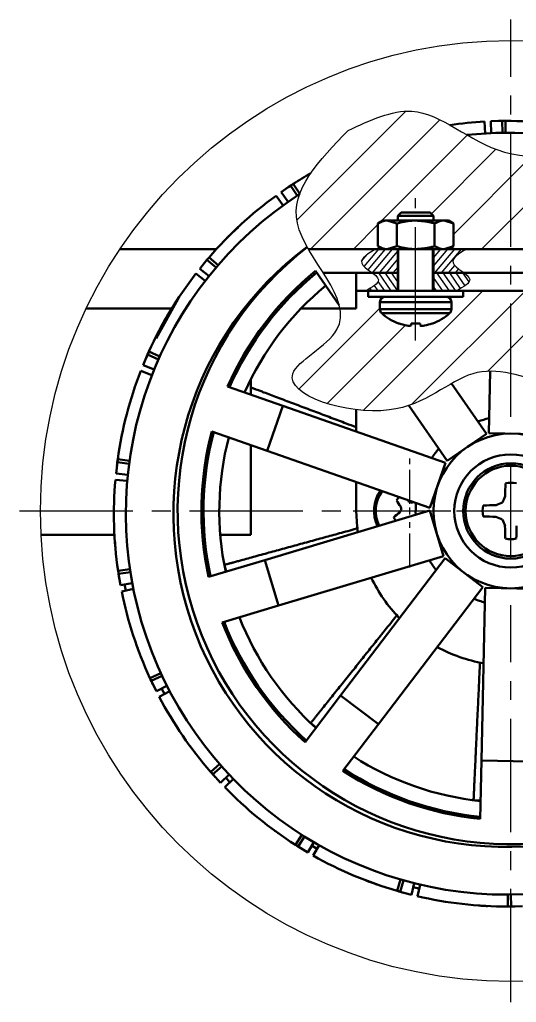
# Model space of a CAD drawing. Header units: inches. Extents: x -1846 to 3013, y 0 to 1997.
# Drawn here: x 797.7 to 881.2, y 304.7 to 469.8 of the extents above; entities that cross this region are included whole.
import ezdxf

# ---------------------------------------------------------------- set-up
doc = ezdxf.new("R2010")
doc.units = ezdxf.units.IN
doc.linetypes.add('ACAD_ISO04W100', pattern=[30, 24, -3, 0, -3])
doc.linetypes.add('CENTER2', pattern=[28.575, 19.05, -3.175, 3.175, -3.175])
for name, color, linetype, lineweight in [('Basic', 7, 'Continuous', 50), ('Center', 1, 'CENTER2', 25), ('Tam', 1, 'ACAD_ISO04W100', 25), ('Thin', 3, 'Continuous', 25)]:
    doc.layers.add(name, color=color, linetype=linetype, lineweight=lineweight)
pattern_1 = [(45, (176.6524, -820.633), (-3.592102, 3.592102), [])]

# ---------------------------------------------------------------- blocks, each defined once
blk = doc.blocks.new('*U27')
at = {"layer": 'Tam', "color": 0, "linetype": 'CENTER2', "transparency": 16777216}
for p, q in [((0, 15.81), (0, 82.56)), ((-82.56, 0), (-15.81, 0)), ((0, -82.56), (0, -15.81))]:
    blk.add_line(p, q, dxfattribs=at)
at = {"layer": 'Tam', "color": 0, "linetype": 'Continuous', "transparency": 16777216}
for p, q in [((0, -7.91), (0, 7.91)), ((-7.91, 0), (7.91, 0))]:
    blk.add_line(p, q, dxfattribs=at)
blk = doc.blocks.new('*U65')
at = {"layer": 'Tam', "color": 0, "linetype": 'CENTER2', "ltscale": 0.3, "transparency": 16777216}
for p, q in [((0, 1.2), (0, 9.5)), ((-9.5, 0), (-1.2, 0)), ((1.2, 0), (9.5, 0)), ((0, -9.5), (0, -1.2))]:
    blk.add_line(p, q, dxfattribs=at)
at = {"layer": 'Tam', "color": 0, "linetype": 'Continuous', "ltscale": 0.3, "transparency": 16777216}
for p, q in [((-0.6, 0), (0.6, 0)), ((0, -0.6), (0, 0.6))]:
    blk.add_line(p, q, dxfattribs=at)

msp = doc.modelspace()

# ---------------------------------------------------------------- hatches: boundary and pattern name
at = {"layer": 'Thin'}
h = msp.add_hatch(dxfattribs=at)
h.set_pattern_fill('ANSI31', color=256, scale=1.6)
h.set_pattern_definition(pattern_1)
edge = h.paths.add_edge_path()
edge.add_spline(control_points=[(913.96, 440.76), (914.17, 441.39), (914.36, 442), (914.54, 442.58)], knot_values=[38.110976, 38.110976, 38.110976, 38.110976, 38.584669, 38.584669, 38.584669, 38.584669], degree=3, periodic=0)
edge.add_spline(control_points=[(914.54, 442.58), (914.55, 442.63), (914.57, 442.68), (914.58, 442.73)], knot_values=[38.584669, 38.584669, 38.584669, 38.584669, 38.626369, 38.626369, 38.626369, 38.626369], degree=3, periodic=0)
edge.add_spline(control_points=[(914.58, 442.73), (914.58, 442.73), (914.58, 442.73), (914.58, 442.73)], knot_values=[38.626369, 38.626369, 38.626369, 38.626369, 38.626533, 38.626533, 38.626533, 38.626533], degree=3, periodic=0)
edge.add_spline(control_points=[(914.58, 442.73), (915.19, 444.75), (916.46, 450.73), (909.22, 449.77), (902.58, 448.65)], knot_values=[38.626533, 38.626533, 38.626533, 38.626533, 40.290675, 44.56124, 44.56124, 44.56124, 44.56124], degree=3, periodic=0)
edge.add_spline(control_points=[(902.58, 448.65), (902.58, 448.65), (902.58, 448.65), (902.58, 448.65)], knot_values=[44.56124, 44.56124, 44.56124, 44.56124, 44.561547, 44.561547, 44.561547, 44.561547], degree=3, periodic=0)
edge.add_spline(control_points=[(902.58, 448.65), (901.25, 448.42), (899.86, 448.18), (898.44, 447.94)], knot_values=[44.561547, 44.561547, 44.561547, 44.561547, 45.415646, 45.415646, 45.415646, 45.415646], degree=3, periodic=0)
edge.add_spline(control_points=[(898.44, 447.94), (891.98, 446.87), (881.88, 445.58), (874.82, 449.32), (872.88, 450.44)], knot_values=[45.415646, 45.415646, 45.415646, 45.415646, 49.296159, 50.901303, 50.901303, 50.901303, 50.901303], degree=3, periodic=0)
edge.add_spline(control_points=[(872.88, 450.44), (869.67, 452.29), (863.77, 456.26), (856.62, 452.9), (852.95, 451.19)], knot_values=[50.901303, 50.901303, 50.901303, 50.901303, 53.55698, 56.340556, 56.340556, 56.340556, 56.340556], degree=3, periodic=0)
edge.add_spline(control_points=[(852.95, 451.19), (849.54, 447.7), (846.13, 444.21), (844.79, 440.52)], knot_values=[0, 0, 0, 0, 3.105273, 3.105273, 3.105273, 3.105273], degree=3, periodic=0)
edge.add_spline(control_points=[(844.79, 440.52), (844.22, 438.92), (843.88, 436.03), (845.28, 432.97), (846.03, 431.64)], knot_values=[3.105273, 3.105273, 3.105273, 3.105273, 4.44685, 5.474396, 5.474396, 5.474396, 5.474396], degree=3, periodic=0)
edge.add_spline(control_points=[(846.03, 431.64), (846.04, 431.62), (846.05, 431.6), (846.06, 431.58)], knot_values=[5.474396, 5.474396, 5.474396, 5.474396, 5.488904, 5.488904, 5.488904, 5.488904], degree=3, periodic=0)
edge.add_spline(control_points=[(846.06, 431.58), (846.12, 431.47), (846.19, 431.36), (846.25, 431.25)], knot_values=[5.488904, 5.488904, 5.488904, 5.488904, 5.57432, 5.57432, 5.57432, 5.57432], degree=3, periodic=0)
edge.add_line((846.25, 431.25), (858.77, 431.25))
edge.add_line((858.77, 431.25), (857.92, 431.74))
edge.add_line((857.92, 431.74), (857.92, 435.55))
edge.add_line((857.92, 435.55), (858.77, 436.05))
edge.add_line((858.77, 436.05), (859.51, 436.05))
edge.add_line((859.51, 436.05), (861.27, 436.05))
edge.add_line((861.27, 436.05), (861.27, 436.82))
edge.add_line((861.27, 436.82), (861.84, 437.39))
edge.add_line((861.84, 437.39), (866.71, 437.39))
edge.add_line((866.71, 437.39), (867.27, 436.82))
edge.add_line((867.27, 436.82), (867.27, 436.05))
edge.add_line((867.27, 436.05), (869.04, 436.05))
edge.add_line((869.04, 436.05), (869.77, 436.05))
edge.add_line((869.77, 436.05), (870.62, 435.55))
edge.add_line((870.62, 435.55), (870.62, 431.74))
edge.add_line((870.62, 431.74), (869.77, 431.25))
edge.add_line((869.77, 431.25), (890.77, 431.25))
edge.add_line((890.77, 431.25), (889.92, 431.74))
edge.add_line((889.92, 431.74), (889.92, 435.55))
edge.add_line((889.92, 435.55), (890.77, 436.05))
edge.add_line((890.77, 436.05), (891.51, 436.05))
edge.add_line((891.51, 436.05), (893.27, 436.05))
edge.add_line((893.27, 436.05), (893.27, 436.82))
edge.add_line((893.27, 436.82), (893.84, 437.39))
edge.add_line((893.84, 437.39), (898.71, 437.39))
edge.add_line((898.71, 437.39), (899.27, 436.82))
edge.add_line((899.27, 436.82), (899.27, 436.05))
edge.add_line((899.27, 436.05), (901.04, 436.05))
edge.add_line((901.04, 436.05), (901.77, 436.05))
edge.add_line((901.77, 436.05), (902.62, 435.55))
edge.add_line((902.62, 435.55), (902.62, 431.74))
edge.add_line((902.62, 431.74), (901.77, 431.25))
edge.add_line((901.77, 431.25), (911.51, 431.25))
edge.add_spline(control_points=[(911.51, 431.25), (911.57, 431.71), (911.64, 432.17), (911.72, 432.63)], knot_values=[35.978912, 35.978912, 35.978912, 35.978912, 36.273652, 36.273652, 36.273652, 36.273652], degree=3, periodic=0)
edge.add_spline(control_points=[(911.72, 432.63), (911.77, 432.91), (911.83, 433.19), (911.88, 433.47)], knot_values=[36.273652, 36.273652, 36.273652, 36.273652, 36.452028, 36.452028, 36.452028, 36.452028], degree=3, periodic=0)
edge.add_spline(control_points=[(911.88, 433.47), (912.42, 436.05), (913.25, 438.55), (913.96, 440.76)], knot_values=[36.452028, 36.452028, 36.452028, 36.452028, 38.110976, 38.110976, 38.110976, 38.110976], degree=3, periodic=0)
h = msp.add_hatch(dxfattribs=at)
h.set_pattern_fill('ANSI31', color=256, scale=0.28, angle=5)
h.set_pattern_definition([(50, (176.6524, -820.633), (-0.6810135, 0.5714382), [])])
edge = h.paths.add_edge_path()
edge.add_line((861.27, 427.25), (861.27, 431.25))
edge.add_line((861.27, 431.25), (857.54, 431.25))
edge.add_spline(control_points=[(857.54, 431.25), (856.27, 430.47), (854.09, 429.15), (856.26, 427.79), (856.99, 427.25)], knot_values=[0, 0, 0, 0, 0.825606, 1.407036, 1.407036, 1.407036, 1.407036], degree=3, periodic=0)
edge.add_line((856.99, 427.25), (861.27, 427.25))
edge = h.paths.add_edge_path()
edge.add_line((872.06, 431.25), (867.27, 431.25))
edge.add_line((867.27, 431.25), (867.27, 427.25))
edge.add_line((867.27, 427.25), (872.41, 427.25))
edge.add_spline(control_points=[(872.41, 427.25), (871.66, 427.81), (869.44, 429.17), (871.55, 430.49), (872.8, 431.25)], knot_values=[0.018863, 0.018863, 0.018863, 0.018863, 0.619017, 1.42576, 1.42576, 1.42576, 1.42576], degree=3, periodic=0)
edge = h.paths.add_edge_path()
edge.add_line((893.27, 427.25), (893.27, 431.25))
edge.add_line((893.27, 431.25), (888.83, 431.25))
edge.add_spline(control_points=[(888.83, 431.25), (887.59, 430.49), (885.47, 429.17), (887.69, 427.81), (888.44, 427.25)], knot_values=[0.018863, 0.018863, 0.018863, 0.018863, 0.825606, 1.42576, 1.42576, 1.42576, 1.42576], degree=3, periodic=0)
edge.add_line((888.44, 427.25), (893.27, 427.25))
edge = h.paths.add_edge_path()
edge.add_spline(control_points=[(905.34, 427.25), (904.59, 427.81), (902.37, 429.17), (904.48, 430.49), (905.73, 431.25)], knot_values=[0.018863, 0.018863, 0.018863, 0.018863, 0.619017, 1.42576, 1.42576, 1.42576, 1.42576], degree=3, periodic=0)
edge.add_line((904.99, 431.25), (899.27, 431.25))
edge.add_line((899.27, 431.25), (899.27, 427.25))
edge.add_line((899.27, 427.25), (905.34, 427.25))
h = msp.add_hatch(dxfattribs=at)
h.set_pattern_fill('ANSI31', color=256, scale=0.28, angle=80)
h.set_pattern_definition([(125, (176.6524, -820.633), (-0.72822617, -0.50990945), [])])
edge = h.paths.add_edge_path()
edge.add_line((861.27, 424.25), (861.27, 427.25))
edge.add_line((861.27, 427.25), (856.99, 427.25))
edge.add_spline(control_points=[(856.99, 427.25), (857.51, 426.86), (858.73, 425.81), (857, 424.85), (855.87, 424.25)], knot_values=[1.407036, 1.407036, 1.407036, 1.407036, 1.816246, 2.531669, 2.531669, 2.531669, 2.531669], degree=3, periodic=0)
edge.add_line((856.94, 424.25), (861.27, 424.25))
edge = h.paths.add_edge_path()
edge.add_spline(control_points=[(871.12, 424.25), (872.28, 424.87), (874.07, 425.83), (872.9, 426.88), (872.41, 427.25)], knot_values=[1.42576, 1.42576, 1.42576, 1.42576, 2.161986, 2.552473, 2.552473, 2.552473, 2.552473], degree=3, periodic=0)
edge.add_line((872.41, 427.25), (867.27, 427.25))
edge.add_line((867.27, 427.25), (867.27, 424.25))
edge.add_line((867.27, 424.25), (871.12, 424.25))
edge = h.paths.add_edge_path()
edge.add_line((893.27, 424.25), (893.27, 427.25))
edge.add_line((893.27, 427.25), (888.44, 427.25))
edge.add_spline(control_points=[(888.44, 427.25), (888.93, 426.88), (890.1, 425.83), (888.32, 424.87), (887.15, 424.25)], knot_values=[1.42576, 1.42576, 1.42576, 1.42576, 1.816246, 2.552473, 2.552473, 2.552473, 2.552473], degree=3, periodic=0)
edge.add_line((888.17, 424.25), (888.27, 424.25))
edge.add_line((888.27, 424.25), (893.27, 424.25))
edge = h.paths.add_edge_path()
edge.add_spline(control_points=[(904.05, 424.25), (905.09, 424.8), (906.13, 425.36), (906.27, 425.95)], knot_values=[1.895118, 1.895118, 1.895118, 1.895118, 2.552473, 2.552473, 2.552473, 2.552473], degree=3, periodic=0)
edge.add_line((906.27, 425.95), (906.27, 426.22))
edge.add_spline(control_points=[(906.27, 426.22), (906.19, 426.55), (905.8, 426.9), (905.34, 427.25)], knot_values=[1.42576, 1.42576, 1.42576, 1.42576, 1.795257, 1.795257, 1.795257, 1.795257], degree=3, periodic=0)
edge.add_line((905.34, 427.25), (899.27, 427.25))
edge.add_line((899.27, 427.25), (899.27, 424.25))
edge.add_line((899.27, 424.25), (904.05, 424.25))
h = msp.add_hatch(dxfattribs=at)
h.set_pattern_fill('ANSI31', color=256, scale=1.6)
h.set_pattern_definition(pattern_1)
edge = h.paths.add_edge_path()
edge.add_spline(control_points=[(870.3, 408.66), (871.51, 409.35), (873.6, 410.42), (875.8, 410.71), (876.8, 410.72)], knot_values=[18.870424, 18.870424, 18.870424, 18.870424, 19.991104, 20.871661, 20.871661, 20.871661, 20.871661], degree=3, periodic=0)
edge.add_spline(control_points=[(876.8, 410.72), (879.3, 410.75), (881.96, 410.02), (884.76, 409.05)], knot_values=[20.871661, 20.871661, 20.871661, 20.871661, 23.084852, 23.084852, 23.084852, 23.084852], degree=3, periodic=0)
edge.add_spline(control_points=[(884.76, 409.05), (886.56, 408.44), (888.41, 407.73), (890.33, 407.06)], knot_values=[23.084852, 23.084852, 23.084852, 23.084852, 24.497908, 24.497908, 24.497908, 24.497908], degree=3, periodic=0)
edge.add_spline(control_points=[(890.33, 407.06), (893, 406.12), (895.78, 405.26), (898.7, 404.84)], knot_values=[24.497908, 24.497908, 24.497908, 24.497908, 26.461089, 26.461089, 26.461089, 26.461089], degree=3, periodic=0)
edge.add_spline(control_points=[(898.7, 404.84), (900.08, 404.64), (902.58, 404.45), (905.17, 404.7), (906.27, 404.88)], knot_values=[26.461089, 26.461089, 26.461089, 26.461089, 27.39269, 28.113804, 28.113804, 28.113804, 28.113804], degree=3, periodic=0)
edge.add_spline(control_points=[(906.27, 404.88), (909.96, 405.5), (917.89, 409), (914.25, 416.42), (912.7, 421.25)], knot_values=[28.113804, 28.113804, 28.113804, 28.113804, 30.529359, 33.818988, 33.818988, 33.818988, 33.818988], degree=3, periodic=0)
edge.add_line((912.7, 421.25), (906.27, 421.25))
edge.add_line((906.27, 421.25), (906.27, 424.25))
edge.add_line((906.27, 424.25), (904.27, 424.25))
edge.add_line((904.27, 424.25), (904.27, 423.25))
edge.add_line((904.27, 423.25), (901.37, 423.25))
edge.add_arc((901.37, 422.35), 0.9, 0, 90, ccw=False)
edge.add_line((902.27, 422.35), (902.27, 421.13))
edge.add_arc((901.37, 421.13), 0.9, -47.5073, 0, ccw=False)
edge.add_arc((896.27, 426.7), 8.45, 289.825, 312.4927, ccw=False)
edge.add_line((899.14, 418.75), (899.04, 418.75))
edge.add_arc((896.27, 426.76), 8.48, 280.1662, 289.027, ccw=False)
edge.add_arc((896.77, 425.51), 7.17, 273.964, 277.9842, ccw=False)
edge.add_arc((897.5, 419.76), 1.42, 251.7311, 260.5485, ccw=False)
edge.add_line((897.06, 418.42), (897.03, 418.75))
edge.add_line((897.03, 418.75), (895.52, 418.75))
edge.add_line((895.52, 418.75), (895.49, 418.42))
edge.add_arc((895.04, 419.76), 1.42, 279.4515, 288.2689, ccw=False)
edge.add_arc((895.77, 425.51), 7.17, 262.0158, 266.036, ccw=False)
edge.add_arc((896.27, 426.76), 8.48, 250.973, 259.8338, ccw=False)
edge.add_line((893.51, 418.75), (893.41, 418.75))
edge.add_arc((896.27, 426.7), 8.45, 227.5073, 250.175, ccw=False)
edge.add_arc((891.17, 421.13), 0.9, 180, 227.5073, ccw=False)
edge.add_line((890.27, 421.13), (890.27, 422.35))
edge.add_arc((891.17, 422.35), 0.9, 90, 180, ccw=False)
edge.add_line((891.17, 423.25), (888.27, 423.25))
edge.add_line((888.27, 423.25), (888.27, 424.25))
edge.add_line((888.27, 424.25), (885.11, 424.25))
edge.add_line((885.11, 424.25), (872.27, 424.25))
edge.add_line((872.27, 424.25), (872.27, 423.25))
edge.add_line((872.27, 423.25), (869.37, 423.25))
edge.add_arc((869.37, 422.35), 0.9, 0, 90, ccw=False)
edge.add_line((870.27, 422.35), (870.27, 421.13))
edge.add_arc((869.37, 421.13), 0.9, -47.5073, 0, ccw=False)
edge.add_arc((864.27, 426.7), 8.45, 289.825, 312.4927, ccw=False)
edge.add_line((867.14, 418.75), (867.04, 418.75))
edge.add_arc((864.27, 426.76), 8.48, 280.1662, 289.027, ccw=False)
edge.add_arc((864.77, 425.51), 7.17, 273.964, 277.9842, ccw=False)
edge.add_arc((865.5, 419.76), 1.42, 251.7311, 260.5485, ccw=False)
edge.add_line((865.06, 418.42), (865.03, 418.75))
edge.add_line((865.03, 418.75), (863.52, 418.75))
edge.add_line((863.52, 418.75), (863.49, 418.42))
edge.add_arc((863.04, 419.76), 1.42, 279.4515, 288.2689, ccw=False)
edge.add_arc((863.77, 425.51), 7.17, 262.0158, 266.036, ccw=False)
edge.add_arc((864.27, 426.76), 8.48, 250.973, 259.8338, ccw=False)
edge.add_line((861.51, 418.75), (861.41, 418.75))
edge.add_arc((864.27, 426.7), 8.45, 227.5073, 250.175, ccw=False)
edge.add_arc((859.17, 421.13), 0.9, 180, 227.5073, ccw=False)
edge.add_line((858.27, 421.13), (858.27, 422.35))
edge.add_arc((859.17, 422.35), 0.9, 90, 180, ccw=False)
edge.add_line((859.17, 423.25), (856.27, 423.25))
edge.add_line((856.27, 423.25), (856.27, 424.25))
edge.add_line((856.27, 424.25), (854.27, 424.25))
edge.add_line((854.27, 424.25), (854.27, 421.25))
edge.add_line((854.27, 421.25), (851.58, 421.25))
edge.add_spline(control_points=[(851.58, 421.25), (851.8, 420.01), (851.4, 415.81), (838.12, 409.59), (848.39, 404.97), (854.27, 404.27)], knot_values=[8.188347, 8.188347, 8.188347, 8.188347, 9.215142, 11.837671, 15.104655, 15.104655, 15.104655, 15.104655], degree=3, periodic=0)
edge.add_spline(control_points=[(854.27, 404.27), (856.17, 404.04), (859.41, 403.99), (862.09, 404.64), (863.12, 404.99)], knot_values=[15.104655, 15.104655, 15.104655, 15.104655, 16.156613, 16.884742, 16.884742, 16.884742, 16.884742], degree=3, periodic=0)
edge.add_spline(control_points=[(863.12, 404.99), (865.91, 405.93), (868.17, 407.44), (870.3, 408.66)], knot_values=[16.884742, 16.884742, 16.884742, 16.884742, 18.870424, 18.870424, 18.870424, 18.870424], degree=3, periodic=0)

# ---------------------------------------------------------------- linework, layer by layer
at = {"layer": 'Basic'}
for p, q in [((875.97, 450.69), (875.86, 452.68)), ((876.9, 452.73), (878.82, 452.78)), ((876.98, 450.74), (876.9, 452.73)), ((878.85, 450.78), (878.82, 452.78)), ((878.82, 452.78), (879.36, 452.75)), ((879.36, 450.79), (879.36, 452.79)), ((841.67, 440.82), (843.26, 441.91)), ((843.26, 441.91), (843.92, 442.27)), ((844.36, 440.24), (843.26, 441.91)), ((844.8, 440.52), (843.71, 442.2)), ((841.99, 438.6), (840.82, 440.22)), ((842.82, 439.19), (841.67, 440.82)), ((858.77, 436.05), (857.92, 435.55)), ((858.77, 436.05), (859.51, 436.05)), ((861.1, 435.55), (859.51, 436.05)), ((864.27, 436.05), (859.51, 436.05)), ((861.27, 436.82), (861.84, 437.39)), ((861.27, 436.05), (861.27, 436.82)), ((861.27, 436.82), (867.27, 436.82)), ((866.71, 437.39), (861.84, 437.39)), ((864.27, 436.05), (869.04, 436.05)), ((867.27, 436.82), (866.71, 437.39)), ((867.27, 436.82), (867.27, 436.05)), ((870.62, 435.55), (869.04, 436.05)), ((869.04, 436.05), (869.77, 436.05)), ((870.62, 435.55), (869.77, 436.05)), ((833.39, 433.95), (834.49, 434.94)), ((857.92, 431.74), (857.92, 435.55)), ((861.1, 431.74), (861.1, 435.55)), ((867.45, 431.74), (867.45, 435.55)), ((870.62, 431.74), (870.62, 435.55)), ((814.59, 431.25), (830.78, 431.25)), ((830.78, 431.25), (814.59, 431.25)), ((846.25, 431.25), (877.26, 431.25)), ((846.25, 431.25), (911.51, 431.25)), ((857.92, 431.74), (858.77, 431.25)), ((861.1, 431.74), (859.51, 431.25)), ((861.27, 424.25), (861.27, 431.25)), ((867.27, 431.25), (867.27, 424.25)), ((870.62, 431.74), (869.04, 431.25)), ((869.77, 431.25), (870.62, 431.74)), ((827.98, 427.96), (829.2, 429.45)), ((829.2, 429.45), (829.73, 429.98)), ((830.73, 428.15), (829.2, 429.45)), ((831.07, 428.55), (829.55, 429.85)), ((829.54, 426.71), (827.98, 427.96)), ((828.92, 425.92), (827.34, 427.14)), ((847.46, 427.59), (851.44, 421.84)), ((861.27, 427.25), (848.75, 427.25)), ((854.27, 421.25), (854.27, 427.25)), ((885.17, 427.25), (867.27, 427.25)), ((820.68, 416.21), (824.33, 422.92)), ((888.27, 424.25), (854.27, 424.25)), ((856.27, 424.25), (856.27, 423.25)), ((872.27, 423.25), (856.27, 423.25)), ((872.27, 423.25), (872.27, 424.25)), ((823.27, 421.25), (808.9, 421.25)), ((851.58, 421.25), (844.99, 421.25)), ((854.27, 421.25), (851.58, 421.25)), ((858.27, 422.35), (858.27, 421.13)), ((870.27, 422.35), (858.27, 422.35)), ((870.27, 421.13), (858.27, 421.13)), ((870.27, 421.13), (870.27, 422.35)), ((821.97, 419.03), (822.76, 420.29)), ((869.98, 420.46), (858.56, 420.46)), ((861.51, 418.75), (861.41, 418.75)), ((863.52, 418.75), (863.49, 418.42)), ((865.03, 418.75), (863.52, 418.75)), ((865.06, 418.42), (865.03, 418.75)), ((867.14, 418.75), (867.04, 418.75)), ((818.47, 411.76), (819.22, 413.53)), ((819.22, 413.53), (819.58, 414.19)), ((821.05, 412.72), (819.22, 413.53)), ((821.27, 413.19), (819.44, 414.02)), ((820.32, 411), (818.47, 411.76)), ((819.95, 410.06), (818.08, 410.79)), ((876.8, 410.72), (876.57, 400.34)), ((832.66, 408.15), (841.95, 404.89)), ((836.56, 409.38), (836.56, 406.78)), ((870.3, 408.66), (876.15, 400.22)), ((841.95, 404.89), (839.31, 397.34)), ((841.95, 404.89), (869.31, 395.32)), ((863.12, 404.99), (869.58, 395.66)), ((854.27, 400.58), (854.27, 404.27)), ((830.02, 400.6), (839.31, 397.34)), ((876.15, 400.22), (869.58, 395.66)), ((884.56, 400.16), (876.57, 400.34)), ((836.56, 398.31), (836.56, 383.25)), ((839.31, 397.34), (866.67, 387.77)), ((813.91, 393.53), (814.14, 395.45)), ((814.14, 395.45), (814.29, 396.18)), ((816.12, 395.18), (814.14, 395.45)), ((816.19, 395.7), (814.21, 395.98)), ((869.31, 395.32), (866.67, 387.77)), ((815.9, 393.33), (813.91, 393.53)), ((815.8, 392.32), (813.81, 392.5)), ((854.27, 387.25), (854.27, 392.11)), ((838.9, 379), (866.66, 387.33)), ((854.27, 387.25), (854.52, 383.69)), ((866.66, 387.33), (868.96, 379.67)), ((862.35, 386.04), (862.37, 386.06)), ((862.37, 386.06), (862.56, 386.1)), ((862.37, 386.06), (862.38, 386.05)), ((801.32, 383.25), (813.66, 383.25)), ((831.44, 383.25), (836.56, 383.25)), ((829.47, 376.17), (838.9, 379)), ((832.43, 377.06), (832.12, 378.19)), ((838.9, 379), (841.2, 371.34)), ((841.2, 371.34), (868.96, 379.67)), ((851.64, 356.25), (869.21, 379.32)), ((869.21, 379.32), (875.57, 374.47)), ((816.24, 377.48), (814.27, 377.19)), ((814.35, 376.66), (814.29, 377.41)), ((816.32, 376.97), (814.35, 376.66)), ((814.67, 374.76), (814.35, 376.66)), ((816.64, 375.13), (814.67, 374.76)), ((815.35, 374.89), (815.56, 373.88)), ((816.83, 374.14), (814.87, 373.74)), ((858.01, 351.41), (875.57, 374.47)), ((875.33, 345.35), (875.98, 374.33)), ((875.98, 374.33), (883.98, 374.15)), ((831.77, 368.51), (841.2, 371.34)), ((817.71, 363.76), (817.51, 364.31)), ((821.43, 360.02), (819.62, 359.18)), ((819.84, 358.7), (819.58, 359.4)), ((821.65, 359.55), (819.84, 358.7)), ((820.69, 356.97), (819.84, 358.7)), ((822.47, 357.87), (820.69, 356.97)), ((822.93, 356.97), (821.16, 356.04)), ((821.57, 357.41), (822.05, 356.51)), ((845.68, 348.42), (851.64, 356.25)), ((851.64, 356.25), (858.01, 351.41)), ((847.55, 350.88), (846.64, 351.61)), ((852.04, 343.57), (858.01, 351.41)), ((826.71, 347.27), (826.36, 347.74)), ((875.11, 335.5), (875.33, 345.35)), ((875.33, 345.35), (883.33, 345.17)), ((830.17, 343.01), (829.72, 343.61)), ((831.33, 344.73), (829.82, 343.41)), ((831.67, 344.34), (830.17, 343.01)), ((831.47, 341.59), (830.17, 343.01)), ((832.93, 342.96), (831.47, 341.59)), ((833.63, 342.23), (832.19, 340.83)), ((832.35, 342.41), (833.06, 341.68)), ((875.18, 338.59), (874, 338.65)), ((845.13, 332.84), (844.06, 331.15)), ((845.57, 332.56), (844.51, 330.87)), ((844.51, 330.87), (843.91, 331.32)), ((846.16, 329.87), (844.51, 330.87)), ((847.17, 331.59), (846.16, 329.87)), ((848.04, 331.09), (847.06, 329.35)), ((861.73, 325.32), (861.17, 323.4)), ((856.46, 324.96), (855.92, 325.17)), ((862.23, 325.18), (861.68, 323.26)), ((864.03, 324.7), (863.55, 322.76)), ((865.01, 324.46), (864.56, 322.52)), ((861.68, 323.26), (860.98, 323.52)), ((863.55, 322.76), (861.68, 323.26)), ((879.76, 322.79), (879.77, 320.79)), ((880.28, 322.79), (880.31, 320.79)), ((880.31, 320.79), (879.77, 320.83)), ((882.23, 320.84), (880.31, 320.79))]:
    msp.add_line(p, q, dxfattribs=at)
at = {"layer": 'Basic', "flags": 128}
for points in [[(863.02, 388.92), (862.93, 389.05), (862.89, 389.09)], [(846.82, 331.01), (846.88, 330.98), (847.71, 330.5)], [(863.87, 324.06), (864.3, 323.95), (864.86, 323.82)]]:
    msp.add_lwpolyline(points, dxfattribs=at)
at = {"layer": 'Basic'}
for radius in [13, 9.5, 8, 7.6]:
    msp.add_circle((880.27, 387.25), radius, dxfattribs=at)
for centre, radius, start, end in [((879.56, 386.79), 66, 93.22, 98.3025), ((879.56, 386.79), 66, 90.1789, 91.2024), ((879.56, 386.79), 66, 76.8563, 90.179), ((879.56, 386.79), 64, 72.8481, 95.995), ((879.56, 386.79), 66, 119.937, 122.9063), ((879.56, 386.79), 66, 122.9063, 123.9297), ((879.56, 386.79), 64, 122.9063, 57.4876), ((879.56, 386.79), 66, 125.9473, 139.2699), ((879.56, 386.79), 56, 126.7891, 54.9541), ((880.27, 387.25), 56, 127.6576, 55.6347), ((879.56, 386.79), 66, 139.2699, 140.2934), ((879.56, 386.79), 66, 142.3109, 155.6336), ((880.27, 387.25), 52, 129.1225, 156.2991), ((880.27, 387.25), 51.65, 129.1525, 156.2691), ((880.27, 387.25), 49, 129.3932, 156.0284), ((859.17, 422.35), 0.9, 90, 180), ((869.37, 422.35), 0.9, 0, 90), ((859.17, 421.13), 0.9, 180, 227.5073), ((869.37, 421.13), 0.9, 312.4927, 0), ((864.27, 426.7), 8.45, 227.5073, 250.175), ((864.27, 426.7), 8.45, 289.825, 312.4927), ((864.27, 426.76), 8.48, 250.973, 259.8338), ((863.77, 425.51), 7.17, 262.0158, 266.036), ((863.04, 419.76), 1.42, 279.4515, 288.2689), ((865.5, 419.76), 1.42, 251.7311, 260.5485), ((864.77, 425.51), 7.17, 273.964, 277.9842), ((864.27, 426.76), 8.48, 280.1662, 289.027), ((879.56, 386.79), 66, 155.6336, 156.657), ((879.56, 386.79), 66, 158.6745, 171.9972), ((880.27, 387.25), 16, 103.1883, 110.2333), ((880.27, 387.25), 52, 165.1225, 192.2991), ((880.27, 387.25), 51.65, 165.1525, 192.2691), ((880.27, 387.25), 49, 165.3932, 192.0284), ((880.27, 387.25), 16, 139.1883, 146.2333), ((879.56, 386.79), 66, 171.9972, 173.0206), ((879.56, 386.79), 66, 175.0382, 188.3609), ((997.09, 387.35), 117.81, 177.7914, 178.8386), ((880.27, 387.25), 4.74, 78.7726, 101.0221), ((863.27, 387.25), 6, 145.089, 205.2238), ((863.27, 387.25), 5.71, 144.2676, 205.6628), ((1001.48, 336.8), 133.15, 156.5731, 157.0721), ((863.27, 387.25), 2.87, 126.3924, 141.4404), ((933.38, 438.61), 87.71, 214.4217, 215.2498), ((814.31, 306.92), 95.37, 58.9607, 59.287), ((885.46, 295.83), 95.37, 103.065, 103.3211), ((880.27, 387.25), 16, 175.1883, 182.2333), ((880.27, 387.25), 4.74, 168.7726, 191.0221), ((879.75, 270.43), 117.81, 90.9561, 92.0032), ((930.28, 265.86), 133.15, 112.7226, 113.2216), ((914.42, 316.98), 87.71, 127.0321, 127.8601), ((943.59, 338.29), 95.37, 148.9607, 149.287), ((954.68, 409.44), 95.37, 192.9949, 193.3211), ((863.27, 387.25), 2.87, 200.8414, 214.7658), ((880.16, 504.06), 117.81, 267.7914, 268.8386), ((930.71, 508.45), 133.15, 246.5731, 247.0721), ((1001.66, 437.25), 133.15, 202.7226, 203.2216), ((997.08, 386.72), 117.81, 180.9561, 182.0032), ((763.46, 387.14), 117.81, 357.7914, 358.8386), ((880.27, 387.25), 4.74, 258.7726, 281.0221), ((880.27, 387.25), 16, 211.1883, 218.2333), ((879.56, 386.79), 66, 188.3609, 189.3843), ((880.27, 387.25), 26, 205.5607, 223.8609), ((879.56, 386.79), 66, 191.4018, 204.7245), ((880.27, 387.25), 16, 247.1883, 254.2333), ((880.27, 387.25), 52, 201.1225, 228.2991), ((880.27, 387.25), 51.65, 201.1525, 228.2691), ((880.27, 387.25), 49, 201.3932, 228.0284), ((880.27, 387.25), 26, 241.5607, 259.8609), ((879.56, 386.79), 66, 204.7245, 205.7479), ((879.56, 386.79), 66, 207.7654, 221.0881), ((880.27, 387.25), 49, 237.3932, 264.0284), ((880.27, 387.25), 52, 237.1225, 264.2991), ((880.27, 387.25), 51.65, 237.1525, 264.2691), ((879.56, 386.79), 66, 221.0881, 222.1115), ((879.56, 386.79), 66, 224.1291, 237.4518), ((879.56, 386.79), 66, 237.4518, 238.4752), ((879.56, 386.79), 66, 240.4927, 253.8154), ((879.56, 386.79), 66, 253.8154, 254.8388), ((879.56, 386.79), 66, 256.8563, 270.179), ((879.56, 386.79), 66, 270.1789, 271.2024)]:
    msp.add_arc(centre, radius, start, end, dxfattribs=at)
for points, knots in [([(859.51, 436.05), (859.47, 436.04), (858.94, 436.04), (858.41, 435.79), (857.92, 435.55)], [0, 0, 0, 0, 0.0701503, 1, 1, 1, 1]), ([(864.27, 436.05), (864.04, 436.04), (862.96, 436.02), (861.92, 435.76), (861.1, 435.55)], [0, 0, 0, 0, 0.219209, 1, 1, 1, 1]), ([(867.45, 435.55), (867.25, 435.61), (866.21, 435.9), (865.14, 435.98), (864.27, 436.05)], [0, 0, 0, 0, 0.194876, 1, 1, 1, 1]), ([(869.04, 436.05), (869, 436.04), (868.46, 436.04), (867.94, 435.79), (867.45, 435.55)], [0, 0, 0, 0, 0.0701503, 1, 1, 1, 1]), ([(831.86, 432.4), (831.88, 432.42), (831.92, 432.46), (832.25, 432.8), (832.59, 433.16), (832.87, 433.43), (832.92, 433.48)], [0, 0, 0, 0, 0.3040915, 0.6095198, 0.9172221, 1, 1, 1, 1]), ([(859.51, 431.25), (859.47, 431.25), (858.94, 431.25), (858.41, 431.5), (857.92, 431.74)], [0, 0, 0, 0, 0.07015, 1, 1, 1, 1]), ([(864.27, 431.25), (864.04, 431.25), (862.96, 431.27), (861.92, 431.53), (861.1, 431.74)], [0, 0, 0, 0, 0.219209, 1, 1, 1, 1]), ([(867.45, 431.74), (867.25, 431.68), (866.21, 431.39), (865.14, 431.31), (864.27, 431.25)], [0, 0, 0, 0, 0.194876, 1, 1, 1, 1]), ([(869.04, 431.25), (869, 431.25), (868.46, 431.25), (867.94, 431.5), (867.45, 431.74)], [0, 0, 0, 0, 0.07015, 1, 1, 1, 1]), ([(820.95, 417.12), (820.96, 417.14), (820.98, 417.19), (821.2, 417.61), (821.43, 418.05), (821.62, 418.38), (821.66, 418.45)], [0, 0, 0, 0, 0.304092, 0.60952, 0.917222, 1, 1, 1, 1]), ([(836.56, 408.01), (836.56, 408.01), (836.62, 407.99), (836.74, 407.94), (836.92, 407.87), (837.12, 407.8), (837.3, 407.73), (837.7, 407.58), (838.16, 407.41), (838.83, 407.15), (840.13, 406.66), (842.2, 405.88), (844.85, 404.88), (847.46, 403.9), (850.03, 402.93), (852.31, 402.07), (853.71, 401.54), (854.27, 401.33)], [0, 0, 0, 0, 0.002147, 0.012582, 0.022381, 0.031471, 0.041162, 0.052138, 0.104696, 0.162906, 0.242736, 0.38817, 0.51771, 0.650473, 0.782327, 0.912601, 1, 1, 1, 1]), ([(814.78, 399.37), (814.78, 399.4), (814.79, 399.46), (814.88, 399.92), (814.98, 400.4), (815.06, 400.78), (815.08, 400.86)], [0, 0, 0, 0, 0.304092, 0.60952, 0.917222, 1, 1, 1, 1]), ([(832.12, 378.19), (832.24, 378.22), (832.4, 378.27), (832.71, 378.35), (832.88, 378.4), (833.08, 378.45), (833.28, 378.51), (833.47, 378.56), (833.87, 378.67), (834.35, 378.8), (835.04, 378.99), (836.38, 379.36), (838.52, 379.95), (841.25, 380.69), (843.94, 381.43), (846.59, 382.16), (849.21, 382.88), (851.94, 383.62), (853.72, 384.11), (854.68, 384.38)], [0, 0, 0, 0, 0.039286, 0.049718, 0.058065, 0.065903, 0.073174, 0.080926, 0.089705, 0.131745, 0.178307, 0.242162, 0.358492, 0.46211, 0.568305, 0.673773, 0.777977, 0.881417, 1, 1, 1, 1]), ([(813.85, 380.61), (813.85, 380.64), (813.85, 380.7), (813.8, 381.16), (813.76, 381.66), (813.74, 382.04), (813.73, 382.12)], [0, 0, 0, 0, 0.304092, 0.60952, 0.917222, 1, 1, 1, 1]), ([(846.64, 351.61), (846.72, 351.71), (846.82, 351.84), (847.02, 352.09), (847.13, 352.24), (847.26, 352.39), (847.39, 352.55), (847.51, 352.71), (847.77, 353.04), (848.08, 353.42), (848.53, 353.98), (849.4, 355.07), (850.78, 356.8), (852.55, 359.01), (854.3, 361.19), (856.01, 363.33), (857.71, 365.46), (859.47, 367.66), (860.63, 369.1), (861.25, 369.88)], [0, 0, 0, 0, 0.0392939, 0.0497285, 0.0580772, 0.0659167, 0.0731896, 0.0809432, 0.0897246, 0.1317738, 0.1783452, 0.2422137, 0.3585693, 0.4622089, 0.5684273, 0.6739178, 0.7781446, 0.8816065, 1, 1, 1, 1]), ([(818.26, 362.35), (818.25, 362.37), (818.22, 362.43), (818.05, 362.86), (817.87, 363.33), (817.74, 363.68), (817.71, 363.76)], [0, 0, 0, 0, 0.304092, 0.60952, 0.917222, 1, 1, 1, 1]), ([(874, 338.65), (874.01, 338.78), (874.02, 338.94), (874.03, 339.26), (874.04, 339.44), (874.05, 339.64), (874.06, 339.85), (874.07, 340.05), (874.09, 340.47), (874.11, 340.96), (874.14, 341.68), (874.21, 343.07), (874.31, 345.28), (874.44, 348.11), (874.57, 350.89), (874.7, 353.64), (874.83, 356.36), (874.96, 359.13), (875.04, 360.95), (875.09, 361.9)], [0, 0, 0, 0, 0.039478, 0.049961, 0.058349, 0.066225, 0.073532, 0.081322, 0.090144, 0.13239, 0.179179, 0.243347, 0.360246, 0.464371, 0.571086, 0.67707, 0.781784, 0.88573, 1, 1, 1, 1]), ([(827.63, 346.07), (827.61, 346.09), (827.57, 346.13), (827.28, 346.5), (826.98, 346.9), (826.76, 347.2), (826.71, 347.27)], [0, 0, 0, 0, 0.3040915, 0.6095198, 0.9172221, 1, 1, 1, 1]), ([(841.2, 333.08), (841.18, 333.1), (841.13, 333.13), (840.75, 333.41), (840.35, 333.7), (840.05, 333.93), (839.98, 333.98)], [0, 0, 0, 0, 0.3040915, 0.6095198, 0.9172221, 1, 1, 1, 1]), ([(857.89, 324.45), (857.86, 324.46), (857.81, 324.48), (857.36, 324.63), (856.9, 324.8), (856.54, 324.94), (856.46, 324.96)], [0, 0, 0, 0, 0.304092, 0.60952, 0.917222, 1, 1, 1, 1]), ([(876.33, 320.87), (876.3, 320.87), (876.24, 320.87), (875.77, 320.9), (875.28, 320.93), (874.9, 320.95), (874.82, 320.96)], [0, 0, 0, 0, 0.304092, 0.60952, 0.917222, 1, 1, 1, 1])]:
    msp.add_open_spline(points, degree=3, knots=knots, dxfattribs=at)
at = {"layer": 'Center'}
msp.add_line((864.27, 415.88), (864.27, 439.8), dxfattribs=at)
at = {"layer": 'Thin'}
for p, q in [((861.43, 424.25), (861.43, 431.25)), ((867.11, 424.25), (867.11, 431.25))]:
    msp.add_line(p, q, dxfattribs=at)
msp.add_circle((880.27, 387.25), 79.06, dxfattribs=at)
for points in [[(852.95, 451.19), (844.39, 435.6), (851.05, 417.72), (843.63, 410.31), (859.8, 404.22), (873.88, 410.31), (902.93, 404.57), (914.6, 409.17), (911.37, 427.61), (915.23, 447.56), (879.21, 447.56), (863.61, 454.42), (852.95, 451.19)], [(857.54, 431.25), (855.21, 428.91), (858.01, 426.11), (855.77, 424.19)]]:
    msp.add_spline(points, degree=3, dxfattribs=at)
msp.add_open_spline([(872.8, 431.25), (871.55, 430.49), (868.85, 428.8), (875.02, 426.34), (872.28, 424.87), (871.12, 424.25)], degree=3, knots=[0.018863, 0.018863, 0.018863, 0.018863, 0.825606, 1.816246, 2.552473, 2.552473, 2.552473, 2.552473], dxfattribs=at)

# ---------------------------------------------------------------- block references
at = {"layer": 'Tam', "linetype": 'CENTER2'}
msp.add_blockref('*U27', (880.27, 387.25), dxfattribs=at)
at = {"layer": 'Tam', "linetype": 'CENTER2', "ltscale": 0.3}
msp.add_blockref('*U65', (863.27, 387.25), dxfattribs=at)

doc.saveas('drawing.dxf')
